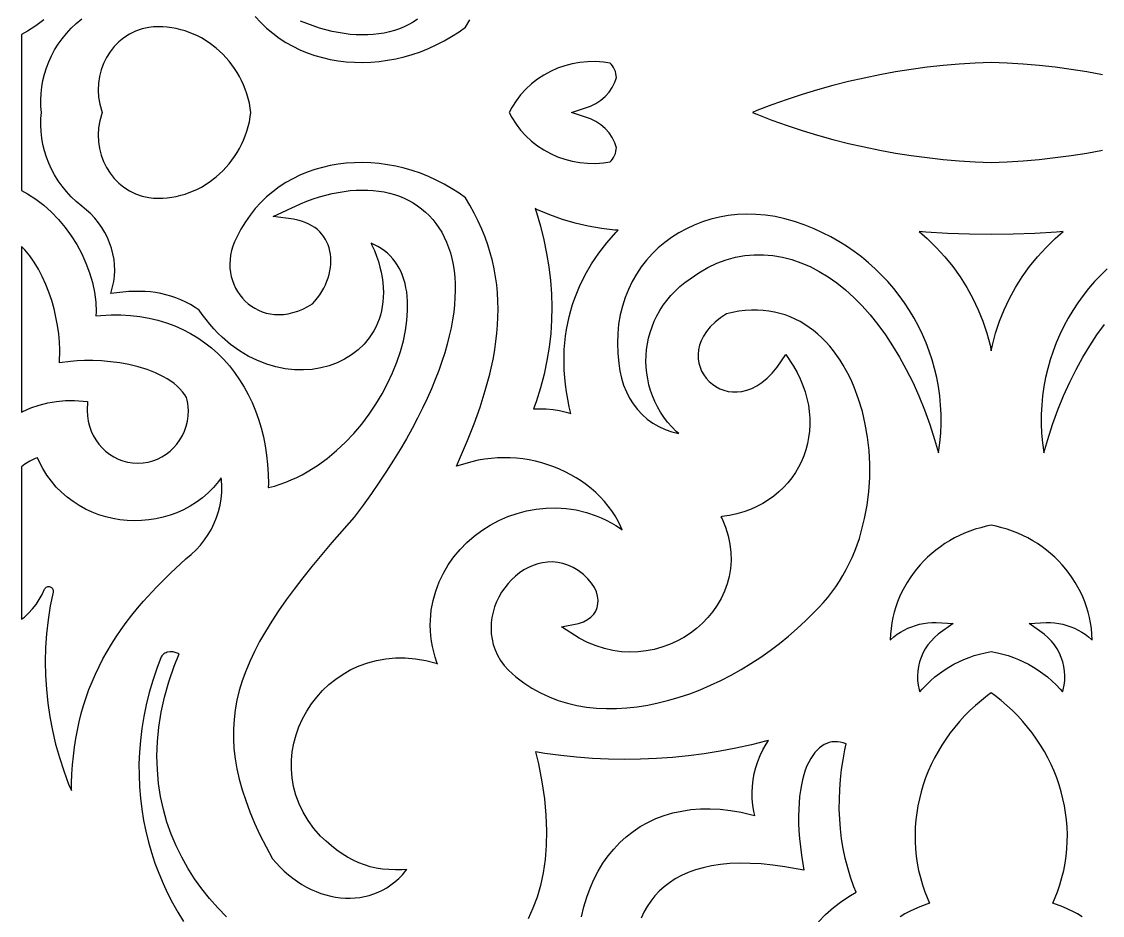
# Model space of a CAD drawing. Extents: x -375 to 375, y -1025 to 1025.
# Drawn here: x -265 to -192.5, y 454.6 to 514.5 of the extents above; entities that cross this region are included whole.
import ezdxf

# ---------------------------------------------------------------- set-up
doc = ezdxf.new("R2010")
doc.units = 0
doc.layers.add('LAYER_10', color=1, linetype='CONTINUOUS')

msp = doc.modelspace()

# ---------------------------------------------------------------- linework, layer by layer
at = {"layer": 'LAYER_10'}
for points in [[(-263.505, 514.662), (-264.038, 514.252), (-264.596, 513.891), (-265, 513.678), (-264.998, 508.446), (-265, 503.214), (-264.596, 503.001), (-264.038, 502.641), (-263.505, 502.23), (-262.999, 501.775), (-262.524, 501.28), (-262.08, 500.748), (-261.672, 500.185), (-261.301, 499.595), (-260.971, 498.983), (-260.685, 498.352), (-260.444, 497.708), (-260.253, 497.054), (-260.114, 496.394), (-260.031, 495.734), (-260.007, 495.081), (-260.017, 494.809), (-259.687, 494.845), (-259.006, 494.884), (-258.341, 494.884), (-257.694, 494.848), (-257.064, 494.776), (-256.453, 494.669), (-255.86, 494.527), (-255.287, 494.353), (-254.733, 494.147), (-254.199, 493.909), (-253.686, 493.641), (-253.195, 493.344), (-252.725, 493.019), (-252.278, 492.667), (-251.853, 492.289), (-251.451, 491.886), (-251.073, 491.46), (-250.718, 491.01), (-250.388, 490.539), (-250.083, 490.047), (-249.803, 489.535), (-249.548, 489.005), (-249.319, 488.457), (-249.116, 487.893), (-248.939, 487.313), (-248.79, 486.719), (-248.667, 486.111), (-248.572, 485.49), (-248.505, 484.858), (-248.466, 484.215), (-248.455, 483.563), (-248.463, 483.303), (-248.439, 483.308), (-248.051, 483.412), (-247.669, 483.533), (-247.292, 483.669), (-246.922, 483.821), (-246.557, 483.987), (-246.198, 484.167), (-245.849, 484.36), (-245.162, 484.789), (-244.506, 485.265), (-243.879, 485.785), (-243.284, 486.345), (-242.722, 486.94), (-242.194, 487.566), (-241.702, 488.219), (-241.249, 488.893), (-240.834, 489.584), (-240.461, 490.288), (-240.13, 491), (-239.843, 491.715), (-239.602, 492.428), (-239.408, 493.136), (-239.262, 493.832), (-239.165, 494.513), (-239.12, 495.173), (-239.126, 495.808), (-239.185, 496.416), (-239.234, 496.702), (-239.296, 496.982), (-239.372, 497.253), (-239.462, 497.513), (-239.565, 497.763), (-239.682, 498.002), (-239.812, 498.229), (-239.956, 498.444), (-240.115, 498.648), (-240.287, 498.839), (-240.475, 499.018), (-240.677, 499.183), (-240.895, 499.336), (-241.129, 499.475), (-241.379, 499.599), (-241.57, 499.678), (-241.515, 499.565), (-241.351, 499.187), (-241.207, 498.816), (-241.084, 498.45), (-240.98, 498.09), (-240.896, 497.736), (-240.831, 497.389), (-240.784, 497.048), (-240.756, 496.715), (-240.745, 496.388), (-240.752, 496.069), (-240.777, 495.757), (-240.818, 495.454), (-240.875, 495.158), (-240.948, 494.871), (-241.037, 494.593), (-241.14, 494.325), (-241.258, 494.065), (-241.391, 493.812), (-241.691, 493.347), (-242.043, 492.92), (-242.439, 492.537), (-242.875, 492.199), (-243.348, 491.908), (-243.852, 491.664), (-244.384, 491.47), (-244.94, 491.325), (-245.517, 491.232), (-246.11, 491.191), (-246.715, 491.204), (-247.33, 491.272), (-247.95, 491.396), (-248.571, 491.578), (-249.189, 491.819), (-249.802, 492.12), (-250.404, 492.483), (-250.992, 492.908), (-251.56, 493.396), (-251.84, 493.667), (-252.111, 493.953), (-252.376, 494.255), (-252.634, 494.573), (-252.885, 494.909), (-253.091, 495.208), (-253.361, 495.385), (-253.677, 495.571), (-253.998, 495.739), (-254.323, 495.888), (-254.653, 496.02), (-254.986, 496.133), (-255.325, 496.229), (-255.667, 496.308), (-256.014, 496.371), (-256.366, 496.416), (-256.723, 496.446), (-257.084, 496.459), (-257.45, 496.457), (-257.818, 496.44), (-259.01, 496.312), (-258.823, 497.113), (-258.771, 497.481), (-258.751, 497.854), (-258.762, 498.228), (-258.804, 498.602), (-258.874, 498.974), (-258.973, 499.343), (-259.1, 499.706), (-259.252, 500.06), (-259.429, 500.405), (-259.631, 500.738), (-259.855, 501.057), (-260.102, 501.359), (-260.368, 501.644), (-260.654, 501.909), (-260.971, 502.162), (-261.335, 502.474), (-261.676, 502.803), (-261.992, 503.147), (-262.282, 503.505), (-262.547, 503.875), (-262.785, 504.257), (-262.996, 504.649), (-263.181, 505.051), (-263.338, 505.461), (-263.468, 505.879), (-263.571, 506.303), (-263.646, 506.733), (-263.693, 507.167), (-263.711, 507.604), (-263.702, 508.043), (-263.667, 508.446), (-263.702, 508.849), (-263.711, 509.289), (-263.693, 509.726), (-263.646, 510.16), (-263.571, 510.589), (-263.468, 511.014), (-263.338, 511.431), (-263.181, 511.842), (-262.996, 512.244), (-262.785, 512.636), (-262.547, 513.017), (-262.282, 513.388), (-261.992, 513.745), (-261.676, 514.089), (-261.335, 514.419), (-260.971, 514.73)], [(-249.332, 514.885), (-248.963, 514.48), (-248.573, 514.104), (-248.162, 513.757), (-247.733, 513.438), (-247.286, 513.148), (-246.823, 512.886), (-246.345, 512.653), (-245.853, 512.448), (-245.349, 512.271), (-244.833, 512.122), (-244.308, 512.002), (-243.774, 511.91), (-243.233, 511.845), (-242.686, 511.809), (-242.134, 511.801), (-241.58, 511.82), (-241.024, 511.868), (-240.468, 511.943), (-239.913, 512.046), (-239.36, 512.177), (-238.811, 512.335), (-238.267, 512.521), (-237.73, 512.734), (-237.201, 512.975), (-236.682, 513.242), (-236.173, 513.537), (-235.676, 513.859), (-235.236, 514.175), (-234.945, 514.659)], [(-238.459, 514.694), (-238.745, 514.509), (-239.044, 514.341), (-239.354, 514.192), (-239.675, 514.06), (-240.006, 513.947), (-240.346, 513.851), (-240.697, 513.773), (-241.055, 513.713), (-241.422, 513.671), (-241.797, 513.648), (-242.179, 513.642), (-242.568, 513.654), (-242.964, 513.684), (-243.365, 513.732), (-243.772, 513.798), (-244.185, 513.882), (-244.602, 513.984), (-245.023, 514.105), (-245.448, 514.244), (-245.877, 514.401), (-246.309, 514.576)], [(-192.528, 510.972), (-193.584, 511.164), (-194.646, 511.331), (-195.712, 511.473), (-196.781, 511.59), (-197.854, 511.683), (-198.93, 511.751), (-200, 511.793), (-201.07, 511.751), (-202.146, 511.683), (-203.219, 511.59), (-204.288, 511.473), (-205.354, 511.331), (-206.416, 511.164), (-207.472, 510.972), (-208.524, 510.757), (-209.57, 510.517), (-210.61, 510.252), (-211.643, 509.964), (-212.669, 509.651), (-213.688, 509.314), (-214.699, 508.954), (-215.701, 508.569), (-216.001, 508.446), (-215.701, 508.323), (-214.699, 507.939), (-213.688, 507.578), (-212.669, 507.242), (-211.643, 506.929), (-210.61, 506.64), (-209.57, 506.376), (-208.524, 506.136), (-207.472, 505.92), (-206.416, 505.729), (-205.354, 505.562), (-204.288, 505.42), (-203.219, 505.302), (-202.146, 505.209), (-201.07, 505.141), (-200, 505.099), (-198.93, 505.141), (-197.854, 505.209), (-196.781, 505.302), (-195.712, 505.42), (-194.646, 505.562), (-193.584, 505.729), (-192.528, 505.92)], [(-192.223, 497.975), (-192.656, 497.551), (-193.071, 497.108), (-193.466, 496.649), (-193.841, 496.173), (-194.195, 495.681), (-194.528, 495.175), (-194.838, 494.655), (-195.127, 494.121), (-195.392, 493.575), (-195.633, 493.017), (-195.85, 492.448), (-196.042, 491.868), (-196.209, 491.279), (-196.35, 490.681), (-196.464, 490.076), (-196.551, 489.462), (-196.611, 488.842), (-196.642, 488.217), (-196.644, 487.586), (-196.617, 486.95), (-196.56, 486.311), (-196.472, 485.668), (-196.465, 485.63), (-196.209, 486.522), (-195.879, 487.541), (-195.523, 488.521), (-195.142, 489.462), (-194.738, 490.363), (-194.311, 491.223), (-193.863, 492.042), (-193.395, 492.818), (-192.908, 493.552), (-192.404, 494.243)], [(-251.271, 454.548), (-251.85, 455.138), (-252.401, 455.758), (-252.92, 456.408), (-253.406, 457.087), (-253.857, 457.794), (-254.269, 458.528), (-254.642, 459.29), (-254.971, 460.079), (-255.256, 460.893), (-255.493, 461.732), (-255.681, 462.596), (-255.817, 463.483), (-255.899, 464.393), (-255.925, 465.326), (-255.892, 466.279), (-255.798, 467.253), (-255.642, 468.247), (-255.421, 469.26), (-255.132, 470.291), (-254.775, 471.34), (-254.446, 472.157), (-254.64, 472.24), (-254.847, 472.289), (-255.047, 472.299), (-255.241, 472.269), (-255.319, 472.243), (-255.397, 472.205), (-255.47, 472.158), (-255.537, 472.101), (-255.599, 472.032), (-255.645, 471.965), (-255.942, 471.182), (-256.213, 470.371), (-256.447, 469.563), (-256.647, 468.758), (-256.811, 467.956), (-256.941, 467.159), (-257.037, 466.366), (-257.1, 465.579), (-257.131, 464.798), (-257.13, 464.024), (-257.098, 463.257), (-257.036, 462.498), (-256.944, 461.747), (-256.823, 461.006), (-256.673, 460.274), (-256.496, 459.553), (-256.291, 458.842), (-256.059, 458.143), (-255.801, 457.456), (-255.518, 456.783), (-255.211, 456.122), (-254.879, 455.476), (-254.523, 454.844), (-254.145, 454.228)], [(-193.903, 454.549), (-194.212, 454.734), (-194.532, 454.906), (-194.864, 455.063), (-195.206, 455.206), (-195.864, 455.444), (-195.556, 456.22), (-195.393, 456.693), (-195.253, 457.17), (-195.137, 457.65), (-195.043, 458.131), (-194.973, 458.614), (-194.924, 459.098), (-194.898, 459.582), (-194.893, 460.066), (-194.91, 460.549), (-194.948, 461.03), (-195.007, 461.509), (-195.086, 461.985), (-195.186, 462.458), (-195.307, 462.927), (-195.447, 463.391), (-195.607, 463.85), (-195.786, 464.303), (-195.984, 464.75), (-196.201, 465.189), (-196.436, 465.62), (-196.69, 466.043), (-196.962, 466.457), (-197.251, 466.861), (-197.558, 467.255), (-197.881, 467.637), (-198.222, 468.008), (-198.579, 468.367), (-198.953, 468.712), (-199.342, 469.045), (-199.748, 469.363), (-200, 469.544), (-200.252, 469.363), (-200.657, 469.045), (-201.047, 468.712), (-201.421, 468.367), (-201.778, 468.008), (-202.118, 467.637), (-202.442, 467.255), (-202.749, 466.861), (-203.038, 466.457), (-203.31, 466.043), (-203.564, 465.62), (-203.799, 465.189), (-204.016, 464.75), (-204.214, 464.303), (-204.393, 463.85), (-204.553, 463.391), (-204.693, 462.927), (-204.813, 462.458), (-204.914, 461.985), (-204.993, 461.509), (-205.052, 461.03), (-205.09, 460.549), (-205.107, 460.066), (-205.102, 459.582), (-205.076, 459.098), (-205.027, 458.614), (-204.956, 458.131), (-204.863, 457.65), (-204.747, 457.17), (-204.607, 456.693), (-204.444, 456.22), (-204.135, 455.444), (-204.794, 455.206), (-205.136, 455.063), (-205.468, 454.906), (-205.788, 454.734), (-206.097, 454.549)], [(-227.469, 454.547), (-227.309, 455.214), (-227.116, 455.854), (-226.891, 456.466), (-226.634, 457.05), (-226.347, 457.605), (-226.029, 458.129), (-225.681, 458.622), (-225.304, 459.083), (-224.9, 459.511), (-224.467, 459.905), (-224.009, 460.263), (-223.524, 460.586), (-223.015, 460.872), (-222.482, 461.121), (-221.926, 461.331), (-221.348, 461.501), (-220.75, 461.632), (-220.131, 461.723), (-219.493, 461.772), (-218.837, 461.779), (-218.163, 461.744), (-217.472, 461.666), (-216.765, 461.545), (-216.043, 461.379), (-215.84, 461.321), (-215.908, 461.606), (-215.978, 462.03), (-216.018, 462.454), (-216.028, 462.879), (-216.01, 463.302), (-215.963, 463.722), (-215.887, 464.138), (-215.783, 464.548), (-215.652, 464.951), (-215.493, 465.345), (-215.307, 465.729), (-215.094, 466.101), (-214.918, 466.367), (-215.032, 466.334), (-216.074, 466.073), (-217.123, 465.842), (-218.177, 465.642), (-219.236, 465.473), (-220.299, 465.335), (-221.365, 465.228), (-222.434, 465.153), (-223.505, 465.108), (-224.577, 465.094), (-225.649, 465.112), (-226.721, 465.16), (-227.792, 465.24), (-228.861, 465.351), (-229.928, 465.494), (-230.54, 465.594), (-230.351, 464.796), (-230.122, 463.595), (-229.957, 462.448), (-229.854, 461.352), (-229.812, 460.309), (-229.829, 459.317), (-229.903, 458.376), (-230.031, 457.485), (-230.212, 456.644), (-230.444, 455.852), (-230.724, 455.11), (-231.051, 454.416)], [(-211.585, 454.211), (-211.099, 454.699), (-210.577, 455.156), (-210.021, 455.582), (-209.431, 455.973), (-209.051, 456.19), (-209.201, 456.555), (-209.426, 457.189), (-209.621, 457.828), (-209.785, 458.473), (-209.921, 459.123), (-210.027, 459.777), (-210.106, 460.434), (-210.157, 461.094), (-210.181, 461.756), (-210.179, 462.419), (-210.152, 463.083), (-210.1, 463.746), (-210.024, 464.408), (-209.925, 465.069), (-209.802, 465.728), (-209.713, 466.13), (-209.915, 466.2), (-210.115, 466.249), (-210.308, 466.274), (-210.496, 466.278), (-210.678, 466.262), (-210.855, 466.224), (-211.027, 466.166), (-211.195, 466.087), (-211.358, 465.987), (-211.518, 465.865), (-211.673, 465.72), (-211.822, 465.553), (-211.965, 465.362), (-212.102, 465.148), (-212.23, 464.91), (-212.35, 464.649), (-212.46, 464.365), (-212.561, 464.058), (-212.65, 463.728), (-212.727, 463.376), (-212.792, 463.001), (-212.844, 462.605), (-212.882, 462.187), (-212.906, 461.747), (-212.915, 461.287), (-212.909, 460.806), (-212.886, 460.304), (-212.848, 459.781), (-212.791, 459.239), (-212.718, 458.677), (-212.557, 457.664), (-213.832, 457.891), (-214.647, 458.005), (-215.423, 458.082), (-216.161, 458.124), (-216.862, 458.13), (-217.526, 458.103), (-218.154, 458.044), (-218.745, 457.954), (-219.301, 457.834), (-219.822, 457.685), (-220.309, 457.509), (-220.762, 457.307), (-221.182, 457.079), (-221.571, 456.828), (-221.928, 456.553), (-222.255, 456.256), (-222.553, 455.937), (-222.822, 455.597), (-223.063, 455.237), (-223.277, 454.858), (-223.463, 454.46)]]:
    msp.add_lwpolyline(points, dxfattribs=at)
for points in [[(-258.483, 513.177), (-258.794, 512.86), (-259.07, 512.51), (-259.309, 512.131), (-259.508, 511.728), (-259.666, 511.304), (-259.78, 510.864), (-259.849, 510.411), (-259.871, 509.949), (-259.843, 509.482), (-259.765, 509.014), (-259.605, 508.446), (-259.765, 507.878), (-259.843, 507.41), (-259.871, 506.944), (-259.849, 506.482), (-259.78, 506.029), (-259.666, 505.588), (-259.508, 505.165), (-259.309, 504.761), (-259.07, 504.383), (-258.794, 504.033), (-258.483, 503.715), (-258.139, 503.433), (-257.763, 503.191), (-257.358, 502.993), (-256.92, 502.84), (-256.698, 502.784), (-256.47, 502.741), (-256.162, 502.715), (-255.849, 502.706), (-255.539, 502.712), (-255.232, 502.735), (-254.928, 502.774), (-254.629, 502.827), (-254.334, 502.896), (-254.045, 502.979), (-253.76, 503.077), (-253.481, 503.189), (-253.208, 503.314), (-252.944, 503.451), (-252.429, 503.768), (-251.948, 504.133), (-251.502, 504.544), (-251.093, 504.999), (-250.723, 505.497), (-250.557, 505.756), (-250.401, 506.027), (-250.257, 506.307), (-250.126, 506.595), (-250.007, 506.892), (-249.902, 507.196), (-249.81, 507.508), (-249.732, 507.827), (-249.669, 508.152), (-249.626, 508.446), (-249.669, 508.74), (-249.732, 509.066), (-249.81, 509.385), (-249.902, 509.696), (-250.007, 510.001), (-250.126, 510.297), (-250.257, 510.586), (-250.401, 510.866), (-250.557, 511.137), (-250.723, 511.396), (-251.093, 511.894), (-251.502, 512.348), (-251.948, 512.759), (-252.429, 513.124), (-252.944, 513.442), (-253.208, 513.578), (-253.481, 513.704), (-253.76, 513.815), (-254.045, 513.913), (-254.334, 513.996), (-254.629, 514.065), (-254.928, 514.119), (-255.232, 514.157), (-255.539, 514.18), (-255.849, 514.187), (-256.162, 514.177), (-256.466, 514.152), (-256.924, 514.051), (-257.358, 513.9), (-257.763, 513.701), (-258.139, 513.459)], [(-225.988, 505.077), (-225.535, 505.149), (-225.486, 505.197), (-225.393, 505.313), (-225.313, 505.436), (-225.246, 505.565), (-225.194, 505.7), (-225.156, 505.84), (-225.133, 505.982), (-225.127, 506.085), (-225.237, 506.419), (-225.406, 506.765), (-225.62, 507.084), (-225.875, 507.372), (-226.168, 507.627), (-226.495, 507.843), (-226.852, 508.018), (-228.129, 508.446), (-226.852, 508.874), (-226.495, 509.049), (-226.168, 509.265), (-225.875, 509.52), (-225.62, 509.809), (-225.406, 510.128), (-225.235, 510.478), (-225.17, 510.655), (-225.127, 510.802), (-225.133, 510.91), (-225.156, 511.053), (-225.194, 511.192), (-225.246, 511.327), (-225.313, 511.456), (-225.393, 511.579), (-225.486, 511.695), (-225.535, 511.744), (-225.988, 511.816), (-226.523, 511.855), (-227.053, 511.85), (-227.576, 511.801), (-228.089, 511.711), (-228.591, 511.579), (-229.077, 511.409), (-229.547, 511.2), (-229.996, 510.954), (-230.423, 510.673), (-230.825, 510.358), (-231.199, 510.009), (-231.544, 509.63), (-231.856, 509.22), (-232.133, 508.781), (-232.305, 508.446), (-232.133, 508.111), (-231.856, 507.672), (-231.544, 507.263), (-231.199, 506.883), (-230.825, 506.535), (-230.423, 506.22), (-229.996, 505.938), (-229.547, 505.693), (-229.077, 505.484), (-228.591, 505.313), (-228.089, 505.182), (-227.576, 505.091), (-227.053, 505.043), (-226.523, 505.037)], [(-246.73, 476.508), (-247.27, 475.775), (-247.771, 475.058), (-248.235, 474.354), (-248.66, 473.664), (-249.047, 472.985), (-249.395, 472.315), (-249.705, 471.654), (-249.977, 471), (-250.21, 470.351), (-250.405, 469.706), (-250.561, 469.062), (-250.679, 468.419), (-250.758, 467.774), (-250.798, 467.125), (-250.8, 466.471), (-250.762, 465.81), (-250.686, 465.139), (-250.569, 464.457), (-250.413, 463.763), (-250.216, 463.054), (-249.979, 462.329), (-249.7, 461.587), (-249.381, 460.825), (-249.019, 460.043), (-248.615, 459.239), (-248.183, 458.437), (-247.942, 458.155), (-247.674, 457.87), (-247.397, 457.603), (-247.111, 457.353), (-246.817, 457.121), (-246.515, 456.906), (-246.208, 456.71), (-245.895, 456.532), (-245.578, 456.373), (-245.256, 456.232), (-244.932, 456.111), (-244.605, 456.008), (-244.278, 455.925), (-243.949, 455.861), (-243.621, 455.817), (-243.294, 455.792), (-242.969, 455.788), (-242.647, 455.804), (-242.328, 455.84), (-242.013, 455.896), (-241.702, 455.973), (-241.398, 456.071), (-241.099, 456.19), (-240.807, 456.331), (-240.523, 456.492), (-240.247, 456.676), (-239.979, 456.882), (-239.721, 457.11), (-239.473, 457.362), (-239.236, 457.637), (-239.174, 457.719), (-239.485, 457.697), (-239.945, 457.687), (-240.389, 457.702), (-240.816, 457.741), (-241.23, 457.807), (-241.631, 457.899), (-242.022, 458.018), (-242.403, 458.163), (-242.776, 458.336), (-243.142, 458.536), (-243.504, 458.763), (-243.864, 459.018), (-244.222, 459.3), (-244.583, 459.609), (-244.954, 459.953), (-245.409, 460.468), (-245.8, 461.002), (-246.13, 461.552), (-246.401, 462.116), (-246.613, 462.691), (-246.769, 463.272), (-246.869, 463.857), (-246.915, 464.444), (-246.91, 465.028), (-246.855, 465.606), (-246.751, 466.176), (-246.601, 466.736), (-246.406, 467.281), (-246.169, 467.81), (-245.89, 468.319), (-245.571, 468.806), (-245.215, 469.268), (-244.823, 469.702), (-244.396, 470.106), (-243.936, 470.476), (-243.444, 470.811), (-242.923, 471.106), (-242.375, 471.359), (-241.8, 471.567), (-241.2, 471.728), (-240.579, 471.837), (-239.937, 471.894), (-239.276, 471.894), (-238.598, 471.835), (-237.906, 471.714), (-237.201, 471.53), (-237.128, 471.504), (-237.159, 471.587), (-237.276, 471.948), (-237.375, 472.307), (-237.455, 472.665), (-237.517, 473.02), (-237.562, 473.373), (-237.59, 473.723), (-237.601, 474.069), (-237.596, 474.412), (-237.574, 474.751), (-237.537, 475.089), (-237.418, 475.741), (-237.24, 476.376), (-237.009, 476.987), (-236.726, 477.573), (-236.395, 478.131), (-236.02, 478.66), (-235.603, 479.157), (-235.148, 479.62), (-234.658, 480.048), (-234.136, 480.438), (-233.584, 480.788), (-233.007, 481.097), (-232.407, 481.361), (-231.786, 481.58), (-231.149, 481.75), (-230.497, 481.871), (-229.835, 481.939), (-229.165, 481.952), (-228.49, 481.908), (-227.813, 481.806), (-227.139, 481.642), (-226.472, 481.416), (-226.137, 481.276), (-225.808, 481.122), (-225.482, 480.95), (-225.159, 480.762), (-224.84, 480.556), (-224.728, 480.477), (-224.819, 480.687), (-225.002, 481.052), (-225.206, 481.404), (-225.43, 481.744), (-225.672, 482.071), (-225.933, 482.385), (-226.21, 482.684), (-226.503, 482.97), (-226.812, 483.241), (-227.136, 483.497), (-227.473, 483.738), (-227.822, 483.964), (-228.184, 484.173), (-228.556, 484.366), (-228.938, 484.542), (-229.329, 484.701), (-229.729, 484.842), (-230.135, 484.966), (-230.548, 485.071), (-230.966, 485.158), (-231.388, 485.225), (-231.813, 485.274), (-232.242, 485.302), (-232.671, 485.311), (-233.102, 485.299), (-233.532, 485.267), (-233.961, 485.214), (-234.387, 485.14), (-234.811, 485.043), (-235.849, 484.752), (-235.11, 486.472), (-234.665, 487.59), (-234.265, 488.703), (-233.914, 489.81), (-233.616, 490.913), (-233.376, 492.012), (-233.28, 492.557), (-233.2, 493.103), (-233.138, 493.647), (-233.093, 494.19), (-233.066, 494.732), (-233.058, 495.272), (-233.069, 495.812), (-233.1, 496.351), (-233.152, 496.888), (-233.226, 497.425), (-233.321, 497.961), (-233.438, 498.497), (-233.579, 499.031), (-233.743, 499.566), (-233.932, 500.1), (-234.146, 500.633), (-234.385, 501.167), (-234.652, 501.7), (-234.945, 502.233), (-235.236, 502.717), (-235.676, 503.034), (-236.173, 503.355), (-236.682, 503.65), (-237.201, 503.918), (-237.73, 504.158), (-238.267, 504.371), (-238.811, 504.557), (-239.36, 504.715), (-239.913, 504.846), (-240.468, 504.949), (-241.024, 505.024), (-241.58, 505.072), (-242.134, 505.092), (-242.686, 505.083), (-243.233, 505.047), (-243.774, 504.983), (-244.308, 504.89), (-244.833, 504.77), (-245.349, 504.621), (-245.853, 504.444), (-246.345, 504.239), (-246.823, 504.006), (-247.286, 503.744), (-247.733, 503.454), (-248.162, 503.136), (-248.573, 502.788), (-248.963, 502.413), (-249.332, 502.008), (-249.678, 501.574), (-250.001, 501.111), (-250.299, 500.618), (-250.573, 500.09), (-250.722, 499.784), (-250.839, 499.485), (-250.929, 499.187), (-250.992, 498.889), (-251.029, 498.594), (-251.042, 498.303), (-251.031, 498.015), (-250.998, 497.733), (-250.942, 497.458), (-250.866, 497.19), (-250.769, 496.931), (-250.652, 496.682), (-250.517, 496.444), (-250.364, 496.219), (-250.194, 496.007), (-250.008, 495.811), (-249.807, 495.63), (-249.592, 495.467), (-249.363, 495.321), (-249.121, 495.196), (-248.868, 495.091), (-248.603, 495.007), (-248.328, 494.947), (-248.043, 494.91), (-247.749, 494.899), (-247.445, 494.915), (-247.134, 494.958), (-246.815, 495.031), (-246.489, 495.135), (-246.156, 495.272), (-245.818, 495.442), (-245.504, 495.632), (-245.341, 495.809), (-245.169, 496.019), (-245.012, 496.234), (-244.87, 496.455), (-244.742, 496.679), (-244.629, 496.906), (-244.532, 497.136), (-244.449, 497.367), (-244.382, 497.599), (-244.329, 497.83), (-244.292, 498.06), (-244.269, 498.288), (-244.262, 498.513), (-244.27, 498.735), (-244.292, 498.952), (-244.33, 499.163), (-244.383, 499.369), (-244.45, 499.569), (-244.533, 499.761), (-244.63, 499.945), (-244.743, 500.121), (-244.87, 500.288), (-245.014, 500.446), (-245.173, 500.594), (-245.349, 500.731), (-245.542, 500.857), (-245.752, 500.971), (-245.98, 501.072), (-246.226, 501.159), (-246.49, 501.232), (-246.773, 501.288), (-248.137, 501.465), (-246.311, 502.316), (-245.877, 502.492), (-245.448, 502.649), (-245.023, 502.787), (-244.602, 502.908), (-244.185, 503.01), (-243.772, 503.095), (-243.365, 503.161), (-242.964, 503.209), (-242.568, 503.239), (-242.179, 503.251), (-241.797, 503.245), (-241.422, 503.221), (-241.055, 503.179), (-240.697, 503.119), (-240.346, 503.042), (-240.006, 502.946), (-239.675, 502.832), (-239.354, 502.7), (-239.044, 502.551), (-238.745, 502.384), (-238.459, 502.199), (-238.184, 501.996), (-237.923, 501.776), (-237.676, 501.538), (-237.443, 501.283), (-237.225, 501.012), (-237.023, 500.723), (-236.836, 500.419), (-236.665, 500.098), (-236.511, 499.761), (-236.375, 499.408), (-236.256, 499.04), (-236.155, 498.656), (-236.072, 498.258), (-236.008, 497.844), (-235.963, 497.416), (-235.938, 496.973), (-235.932, 496.516), (-235.946, 496.044), (-235.98, 495.557), (-236.035, 495.056), (-236.112, 494.541), (-236.21, 494.012), (-236.33, 493.469), (-236.472, 492.912), (-236.636, 492.34), (-236.824, 491.755), (-237.036, 491.156), (-237.271, 490.543), (-237.53, 489.916), (-237.815, 489.275), (-238.124, 488.621), (-238.459, 487.953), (-238.82, 487.272), (-239.207, 486.577), (-239.621, 485.868), (-240.063, 485.146), (-240.532, 484.411), (-241.029, 483.663), (-241.554, 482.901), (-242.109, 482.127), (-242.699, 481.331), (-244.198, 479.627), (-245.539, 478.027), (-246.153, 477.259)], [(-229.45, 495.41), (-229.466, 494.518), (-229.526, 493.624), (-229.63, 492.726), (-229.78, 491.822), (-229.976, 490.91), (-230.219, 489.988), (-230.51, 489.055), (-230.681, 488.575), (-230.272, 488.591), (-229.823, 488.579), (-229.376, 488.538), (-228.932, 488.466), (-228.494, 488.365), (-228.187, 488.273), (-228.292, 488.727), (-228.392, 489.228), (-228.475, 489.723), (-228.54, 490.211), (-228.589, 490.694), (-228.621, 491.169), (-228.637, 491.639), (-228.636, 492.103), (-228.619, 492.56), (-228.586, 493.011), (-228.537, 493.455), (-228.472, 493.894), (-228.392, 494.326), (-228.297, 494.752), (-228.186, 495.172), (-228.061, 495.585), (-227.92, 495.995), (-227.598, 496.788), (-227.218, 497.558), (-226.784, 498.304), (-226.297, 499.024), (-225.76, 499.721), (-225.173, 500.393), (-225.017, 500.553), (-225.241, 500.567), (-226.132, 500.674), (-227.014, 500.829), (-227.884, 501.033), (-228.742, 501.284), (-229.584, 501.582), (-230.408, 501.928), (-230.57, 502.007), (-230.488, 501.75), (-230.223, 500.82), (-229.995, 499.902), (-229.806, 498.992), (-229.656, 498.091), (-229.545, 497.194), (-229.477, 496.301)], [(-213.374, 498.594), (-212.754, 498.38), (-212.14, 498.115), (-211.533, 497.799), (-210.935, 497.433), (-210.347, 497.019), (-209.771, 496.556), (-209.206, 496.047), (-208.655, 495.491), (-208.118, 494.889), (-207.596, 494.243), (-207.091, 493.552), (-206.605, 492.818), (-206.137, 492.042), (-205.689, 491.223), (-205.262, 490.363), (-204.858, 489.462), (-204.477, 488.521), (-204.121, 487.541), (-203.791, 486.522), (-203.535, 485.63), (-203.528, 485.668), (-203.44, 486.311), (-203.383, 486.95), (-203.356, 487.586), (-203.358, 488.217), (-203.389, 488.842), (-203.449, 489.462), (-203.536, 490.076), (-203.65, 490.681), (-203.791, 491.279), (-203.958, 491.868), (-204.15, 492.448), (-204.367, 493.017), (-204.608, 493.575), (-204.873, 494.121), (-205.161, 494.655), (-205.472, 495.175), (-205.805, 495.681), (-206.159, 496.173), (-206.534, 496.649), (-206.929, 497.108), (-207.344, 497.551), (-207.777, 497.975), (-208.23, 498.381), (-208.7, 498.768), (-209.187, 499.134), (-209.691, 499.48), (-210.212, 499.804), (-210.748, 500.106), (-211.299, 500.384), (-211.866, 500.64), (-212.528, 500.917), (-213.184, 501.145), (-213.838, 501.328), (-214.488, 501.467), (-215.132, 501.563), (-215.769, 501.617), (-216.397, 501.63), (-217.015, 501.603), (-217.622, 501.537), (-218.216, 501.433), (-218.795, 501.292), (-219.358, 501.116), (-219.904, 500.905), (-220.43, 500.66), (-220.937, 500.383), (-221.421, 500.074), (-221.881, 499.735), (-222.317, 499.366), (-222.726, 498.968), (-223.107, 498.543), (-223.459, 498.091), (-223.78, 497.614), (-224.068, 497.112), (-224.323, 496.586), (-224.542, 496.038), (-224.725, 495.468), (-224.87, 494.876), (-224.974, 494.265), (-225.037, 493.634), (-225.058, 492.984), (-225.033, 492.317), (-224.962, 491.628), (-224.893, 491.121), (-224.786, 490.639), (-224.641, 490.175), (-224.459, 489.731), (-224.242, 489.31), (-223.991, 488.915), (-223.708, 488.546), (-223.395, 488.208), (-223.052, 487.901), (-222.681, 487.628), (-222.283, 487.391), (-221.86, 487.193), (-221.412, 487.035), (-220.951, 486.923), (-221.12, 487.075), (-221.416, 487.378), (-221.689, 487.695), (-221.938, 488.025), (-222.165, 488.366), (-222.367, 488.717), (-222.547, 489.078), (-222.702, 489.447), (-222.835, 489.822), (-222.944, 490.204), (-223.029, 490.59), (-223.091, 490.98), (-223.129, 491.372), (-223.143, 491.765), (-223.134, 492.159), (-223.102, 492.551), (-223.046, 492.942), (-222.966, 493.329), (-222.863, 493.712), (-222.736, 494.09), (-222.585, 494.46), (-222.411, 494.823), (-222.214, 495.178), (-221.992, 495.522), (-221.748, 495.855), (-221.48, 496.175), (-221.188, 496.482), (-220.873, 496.775), (-220.535, 497.051), (-220.179, 497.307), (-219.596, 497.707), (-218.996, 498.053), (-218.387, 498.341), (-217.771, 498.57), (-217.148, 498.742), (-216.521, 498.856), (-215.89, 498.914), (-215.259, 498.916), (-214.628, 498.863), (-213.999, 498.755)], [(-200.078, 492.849), (-200, 492.473), (-199.922, 492.849), (-199.703, 493.658), (-199.437, 494.452), (-199.124, 495.228), (-198.765, 495.985), (-198.361, 496.721), (-197.914, 497.433), (-197.425, 498.119), (-196.893, 498.779), (-196.321, 499.409), (-195.709, 500.009), (-195.182, 500.468), (-195.624, 500.433), (-197.079, 500.347), (-198.537, 500.288), (-200, 500.258), (-201.463, 500.288), (-202.921, 500.347), (-204.376, 500.433), (-204.818, 500.468), (-204.29, 500.009), (-203.679, 499.409), (-203.107, 498.779), (-202.575, 498.119), (-202.086, 497.433), (-201.639, 496.721), (-201.235, 495.985), (-200.876, 495.228), (-200.563, 494.452), (-200.297, 493.658)], [(-256.586, 491.218), (-257.185, 491.401), (-257.801, 491.548), (-258.425, 491.661), (-259.045, 491.743), (-259.652, 491.797), (-260.234, 491.824), (-260.781, 491.826), (-261.283, 491.807), (-261.728, 491.768), (-262.465, 491.662), (-262.448, 492.545), (-262.467, 493.076), (-262.515, 493.621), (-262.591, 494.175), (-262.695, 494.734), (-262.827, 495.293), (-262.985, 495.849), (-263.169, 496.395), (-263.378, 496.928), (-263.612, 497.444), (-263.87, 497.937), (-264.15, 498.404), (-264.453, 498.84), (-264.777, 499.24), (-264.998, 499.472), (-264.998, 488.367), (-264.926, 488.406), (-264.382, 488.644), (-263.82, 488.837), (-263.243, 488.985), (-262.655, 489.086), (-262.059, 489.14), (-261.458, 489.145), (-260.572, 489.08), (-260.603, 488.473), (-260.586, 488.112), (-260.534, 487.762), (-260.45, 487.423), (-260.336, 487.099), (-260.193, 486.791), (-260.023, 486.5), (-259.827, 486.228), (-259.608, 485.977), (-259.366, 485.75), (-259.105, 485.547), (-258.825, 485.37), (-258.529, 485.222), (-258.217, 485.104), (-257.892, 485.017), (-257.556, 484.964), (-257.209, 484.946), (-256.862, 484.964), (-256.525, 485.017), (-256.2, 485.104), (-255.889, 485.222), (-255.593, 485.37), (-255.313, 485.547), (-255.051, 485.75), (-254.81, 485.977), (-254.591, 486.228), (-254.395, 486.5), (-254.225, 486.791), (-254.082, 487.099), (-253.967, 487.423), (-253.883, 487.762), (-253.832, 488.112), (-253.814, 488.475), (-253.825, 488.717), (-253.854, 488.949), (-253.899, 489.165), (-253.95, 489.336), (-254.068, 489.528), (-254.219, 489.731), (-254.389, 489.925), (-254.576, 490.108), (-254.781, 490.281), (-255.001, 490.445), (-255.235, 490.598), (-255.48, 490.74), (-256.016, 490.999)], [(-231.862, 470.618), (-231.337, 470.216), (-230.79, 469.858), (-230.223, 469.545), (-229.638, 469.274), (-229.034, 469.045), (-228.414, 468.857), (-227.778, 468.709), (-227.129, 468.601), (-226.468, 468.531), (-225.796, 468.499), (-225.114, 468.503), (-224.424, 468.544), (-223.728, 468.62), (-223.028, 468.73), (-222.324, 468.873), (-221.618, 469.049), (-220.913, 469.256), (-220.208, 469.494), (-219.507, 469.761), (-218.811, 470.058), (-218.121, 470.382), (-217.438, 470.732), (-216.765, 471.109), (-216.103, 471.511), (-215.453, 471.936), (-214.817, 472.384), (-214.197, 472.855), (-213.593, 473.346), (-213.009, 473.857), (-212.444, 474.387), (-211.896, 474.94), (-211.564, 475.264), (-211.255, 475.594), (-210.961, 475.936), (-210.683, 476.29), (-210.419, 476.656), (-210.17, 477.031), (-209.936, 477.417), (-209.717, 477.812), (-209.512, 478.215), (-209.322, 478.627), (-209.146, 479.046), (-208.985, 479.471), (-208.838, 479.903), (-208.706, 480.338), (-208.482, 481.229), (-208.315, 482.132), (-208.202, 483.044), (-208.144, 483.96), (-208.139, 484.875), (-208.187, 485.782), (-208.287, 486.678), (-208.438, 487.557), (-208.638, 488.412), (-208.887, 489.24), (-209.185, 490.038), (-209.35, 490.419), (-209.527, 490.792), (-209.716, 491.155), (-209.916, 491.506), (-210.128, 491.844), (-210.35, 492.17), (-210.582, 492.483), (-210.826, 492.782), (-211.08, 493.066), (-211.344, 493.335), (-211.618, 493.588), (-211.903, 493.825), (-212.197, 494.045), (-212.501, 494.248), (-212.815, 494.433), (-213.139, 494.599), (-213.472, 494.747), (-213.815, 494.875), (-214.168, 494.983), (-214.53, 495.07), (-214.902, 495.136), (-215.284, 495.18), (-215.676, 495.201), (-216.078, 495.199), (-216.489, 495.174), (-216.911, 495.123), (-217.342, 495.047), (-217.739, 494.956), (-218.141, 494.691), (-218.514, 494.393), (-218.829, 494.088), (-219.087, 493.778), (-219.293, 493.465), (-219.45, 493.152), (-219.56, 492.842), (-219.628, 492.535), (-219.655, 492.234), (-219.645, 491.939), (-219.6, 491.653), (-219.521, 491.377), (-219.41, 491.113), (-219.27, 490.865), (-219.103, 490.634), (-218.909, 490.423), (-218.693, 490.234), (-218.456, 490.071), (-218.2, 489.935), (-217.927, 489.829), (-217.64, 489.756), (-217.34, 489.717), (-217.03, 489.715), (-216.71, 489.752), (-216.382, 489.832), (-216.048, 489.958), (-215.709, 490.132), (-215.367, 490.358), (-215.025, 490.641), (-214.685, 490.982), (-214.349, 491.386), (-213.76, 492.229), (-213.251, 491.446), (-213.009, 491.02), (-212.799, 490.589), (-212.618, 490.154), (-212.468, 489.716), (-212.348, 489.276), (-212.258, 488.836), (-212.197, 488.396), (-212.165, 487.958), (-212.162, 487.524), (-212.187, 487.094), (-212.24, 486.67), (-212.321, 486.252), (-212.429, 485.843), (-212.565, 485.444), (-212.727, 485.055), (-212.915, 484.679), (-213.129, 484.315), (-213.368, 483.966), (-213.633, 483.633), (-213.922, 483.317), (-214.235, 483.019), (-214.572, 482.741), (-214.932, 482.484), (-215.314, 482.248), (-215.719, 482.036), (-216.145, 481.848), (-216.593, 481.685), (-217.061, 481.549), (-217.549, 481.44), (-218.057, 481.361), (-218.121, 481.355), (-218.046, 481.212), (-217.809, 480.646), (-217.631, 480.081), (-217.512, 479.52), (-217.447, 478.964), (-217.437, 478.417), (-217.478, 477.88), (-217.567, 477.356), (-217.703, 476.848), (-217.883, 476.356), (-218.105, 475.884), (-218.365, 475.432), (-218.662, 475.004), (-218.993, 474.599), (-219.356, 474.222), (-219.748, 473.872), (-220.167, 473.552), (-220.611, 473.264), (-221.078, 473.008), (-221.565, 472.788), (-222.07, 472.605), (-222.591, 472.461), (-223.126, 472.358), (-223.672, 472.297), (-224.228, 472.28), (-224.789, 472.31), (-225.355, 472.389), (-225.923, 472.517), (-226.49, 472.697), (-227.053, 472.931), (-227.611, 473.221), (-228.803, 473.972), (-227.66, 474.205), (-227.336, 474.318), (-227.06, 474.462), (-226.831, 474.632), (-226.649, 474.825), (-226.51, 475.036), (-226.415, 475.263), (-226.361, 475.506), (-226.35, 475.764), (-226.385, 476.036), (-226.468, 476.319), (-226.602, 476.609), (-226.79, 476.903), (-227.034, 477.197), (-227.336, 477.485), (-227.695, 477.76), (-228.035, 477.958), (-228.379, 478.112), (-228.722, 478.222), (-229.063, 478.291), (-229.402, 478.322), (-229.738, 478.316), (-230.069, 478.274), (-230.395, 478.199), (-230.714, 478.092), (-231.024, 477.955), (-231.325, 477.788), (-231.613, 477.595), (-231.888, 477.376), (-232.148, 477.134), (-232.391, 476.871), (-232.615, 476.589), (-232.818, 476.289), (-232.999, 475.973), (-233.157, 475.645), (-233.288, 475.306), (-233.393, 474.958), (-233.47, 474.603), (-233.517, 474.243), (-233.532, 473.88), (-233.516, 473.515), (-233.465, 473.151), (-233.379, 472.789), (-233.256, 472.431), (-233.094, 472.077), (-232.891, 471.729), (-232.646, 471.389), (-232.359, 471.062)], [(-264.998, 474.481), (-264.817, 474.623), (-264.531, 474.887), (-264.267, 475.172), (-264.027, 475.476), (-263.813, 475.797), (-263.624, 476.134), (-263.458, 476.498), (-263.426, 476.554), (-263.388, 476.599), (-263.344, 476.634), (-263.296, 476.658), (-263.245, 476.672), (-263.193, 476.677), (-263.141, 476.673), (-263.091, 476.66), (-263.043, 476.639), (-262.999, 476.611), (-262.96, 476.575), (-262.927, 476.533), (-262.903, 476.484), (-262.888, 476.43), (-262.883, 476.37), (-262.89, 476.305), (-263.077, 475.374), (-263.221, 474.445), (-263.326, 473.514), (-263.39, 472.581), (-263.414, 471.648), (-263.397, 470.716), (-263.341, 469.787), (-263.246, 468.861), (-263.111, 467.939), (-262.936, 467.023), (-262.722, 466.114), (-262.469, 465.213), (-262.177, 464.322), (-261.847, 463.441), (-261.662, 463.007), (-261.654, 463.491), (-261.629, 464.111), (-261.588, 464.72), (-261.531, 465.318), (-261.458, 465.906), (-261.369, 466.484), (-261.263, 467.053), (-261.141, 467.613), (-261.002, 468.164), (-260.846, 468.708), (-260.673, 469.244), (-260.483, 469.772), (-260.276, 470.294), (-260.051, 470.809), (-259.809, 471.318), (-259.549, 471.821), (-259.272, 472.319), (-258.976, 472.813), (-258.662, 473.302), (-258.331, 473.787), (-257.981, 474.268), (-257.613, 474.746), (-257.226, 475.222), (-256.82, 475.697), (-255.955, 476.639), (-255.013, 477.58), (-253.991, 478.523), (-253.628, 478.822), (-253.306, 479.129), (-253.009, 479.454), (-252.739, 479.797), (-252.496, 480.155), (-252.28, 480.527), (-252.092, 480.912), (-251.932, 481.308), (-251.801, 481.714), (-251.699, 482.127), (-251.627, 482.547), (-251.586, 482.973), (-251.576, 483.401), (-251.597, 483.833), (-251.613, 483.959), (-251.79, 483.718), (-252.132, 483.32), (-252.496, 482.955), (-252.882, 482.623), (-253.286, 482.323), (-253.707, 482.057), (-254.142, 481.823), (-254.591, 481.621), (-255.05, 481.452), (-255.518, 481.314), (-255.993, 481.209), (-256.473, 481.135), (-256.956, 481.093), (-257.441, 481.081), (-257.924, 481.102), (-258.406, 481.153), (-258.883, 481.235), (-259.354, 481.347), (-259.817, 481.491), (-260.27, 481.665), (-260.712, 481.869), (-261.139, 482.104), (-261.551, 482.37), (-261.945, 482.665), (-262.32, 482.991), (-262.673, 483.346), (-263.002, 483.731), (-263.305, 484.146), (-263.58, 484.59), (-263.826, 485.063), (-263.927, 485.301), (-264.082, 485.253), (-264.45, 485.082), (-264.788, 484.867), (-264.998, 484.692)], [(-197.454, 474.202), (-196.311, 474.264), (-196.028, 474.261), (-195.748, 474.24), (-195.471, 474.202), (-195.198, 474.147), (-194.931, 474.075), (-194.669, 473.986), (-194.414, 473.881), (-194.166, 473.761), (-193.926, 473.625), (-193.696, 473.474), (-193.475, 473.308), (-193.265, 473.128), (-193.23, 473.094), (-193.23, 473.113), (-193.249, 473.491), (-193.285, 473.865), (-193.34, 474.234), (-193.411, 474.597), (-193.5, 474.955), (-193.605, 475.306), (-193.727, 475.651), (-193.864, 475.989), (-194.016, 476.32), (-194.184, 476.643), (-194.366, 476.957), (-194.562, 477.263), (-194.772, 477.56), (-194.995, 477.847), (-195.231, 478.124), (-195.48, 478.391), (-195.741, 478.647), (-196.014, 478.891), (-196.298, 479.124), (-196.593, 479.345), (-196.898, 479.553), (-197.214, 479.748), (-197.539, 479.93), (-197.873, 480.097), (-198.216, 480.251), (-198.568, 480.389), (-198.928, 480.513), (-199.295, 480.621), (-199.669, 480.712), (-200, 480.778), (-200.331, 480.712), (-200.705, 480.621), (-201.072, 480.513), (-201.432, 480.389), (-201.784, 480.251), (-202.127, 480.097), (-202.461, 479.93), (-202.786, 479.748), (-203.102, 479.553), (-203.407, 479.345), (-203.702, 479.124), (-203.986, 478.891), (-204.259, 478.647), (-204.52, 478.391), (-204.768, 478.124), (-205.005, 477.847), (-205.228, 477.56), (-205.438, 477.263), (-205.634, 476.957), (-205.816, 476.643), (-205.984, 476.32), (-206.136, 475.989), (-206.273, 475.651), (-206.395, 475.306), (-206.5, 474.955), (-206.589, 474.597), (-206.66, 474.234), (-206.715, 473.865), (-206.751, 473.491), (-206.77, 473.113), (-206.77, 473.094), (-206.735, 473.128), (-206.525, 473.308), (-206.304, 473.474), (-206.074, 473.625), (-205.834, 473.761), (-205.586, 473.881), (-205.331, 473.986), (-205.069, 474.075), (-204.802, 474.147), (-204.529, 474.202), (-204.252, 474.24), (-203.972, 474.261), (-203.689, 474.264), (-202.546, 474.202), (-203.548, 473.479), (-203.803, 473.257), (-204.034, 473.018), (-204.239, 472.763), (-204.419, 472.494), (-204.573, 472.213), (-204.7, 471.922), (-204.801, 471.622), (-204.875, 471.315), (-204.922, 471.004), (-204.94, 470.689), (-204.931, 470.373), (-204.893, 470.057), (-204.827, 469.744), (-204.785, 469.608), (-204.617, 469.806), (-204.347, 470.094), (-204.066, 470.365), (-203.773, 470.619), (-203.471, 470.856), (-203.159, 471.077), (-202.839, 471.28), (-202.511, 471.467), (-202.175, 471.637), (-201.833, 471.79), (-201.485, 471.926), (-201.132, 472.045), (-200.774, 472.148), (-200.413, 472.234), (-200, 472.312), (-199.587, 472.234), (-199.225, 472.148), (-198.868, 472.045), (-198.515, 471.926), (-198.167, 471.79), (-197.825, 471.637), (-197.489, 471.467), (-197.161, 471.28), (-196.84, 471.077), (-196.529, 470.856), (-196.226, 470.619), (-195.934, 470.365), (-195.653, 470.094), (-195.383, 469.806), (-195.215, 469.608), (-195.173, 469.744), (-195.106, 470.057), (-195.069, 470.373), (-195.06, 470.689), (-195.078, 471.004), (-195.125, 471.315), (-195.199, 471.622), (-195.3, 471.922), (-195.427, 472.213), (-195.581, 472.494), (-195.761, 472.763), (-195.966, 473.018), (-196.196, 473.257), (-196.452, 473.479)]]:
    msp.add_lwpolyline(points, close=True, dxfattribs=at)

doc.saveas('drawing.dxf')
